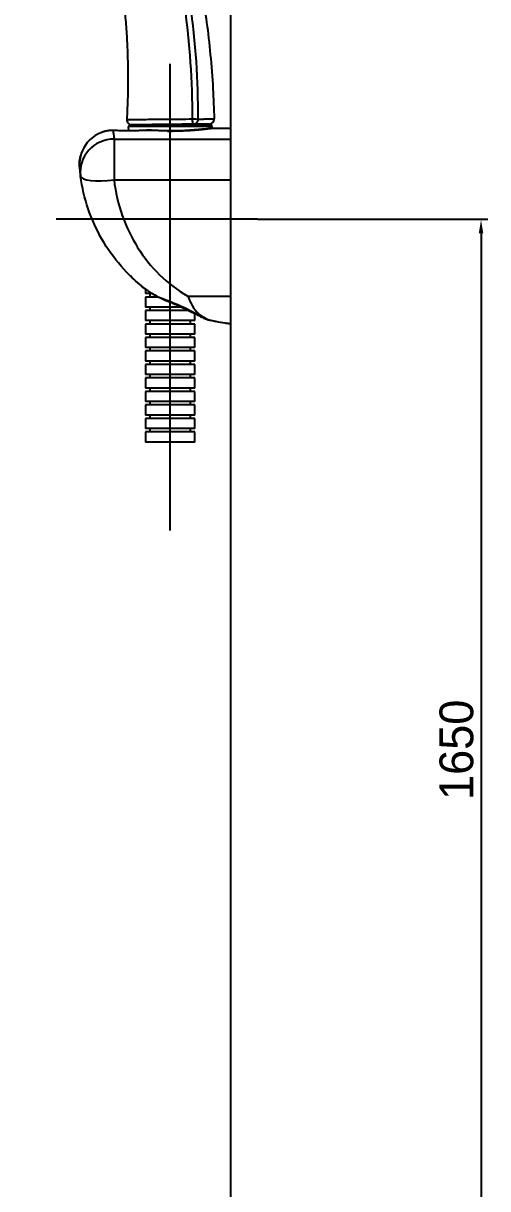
# Model space of a CAD drawing. Extents: x 1425 to 2779, y 0 to 992.
# Drawn here: x 2312.7 to 2450.2, y 176.6 to 522 of the extents above; entities that cross this region are included whole.
import ezdxf

# ---------------------------------------------------------------- set-up
doc = ezdxf.new("R2010")
doc.units = 0
doc.header["$LTSCALE"] = 10
doc.header["$MEASUREMENT"] = 0
doc.linetypes.add('ACAD_ISO04W100', pattern=[30.5, 24, -3, 0.5, -3])
doc.linetypes.add('CENTER2', pattern=[28.575, 19.05, -3.175, 3.175, -3.175])
doc.layers.get('0').update_dxf_attribs({"linetype": 'CONTINUOUS'})
doc.layers.add('1', color=7, linetype='CONTINUOUS')
doc.layers.add('BODY', color=7, linetype='CONTINUOUS')
doc.layers.add('Cneter', color=1, linetype='CENTER2', lineweight=13)
doc.layers.add('치수선', color=7, linetype='CONTINUOUS', lineweight=20)
doc.styles.add('Daelim Dimension', font='')
doc.styles.get('Daelim Dimension').set_extended_font_data('나눔고딕')

msp = doc.modelspace()

# ---------------------------------------------------------------- linework, layer by layer
at = {"color": 5, "lineweight": -3, "ltscale": 0.5}
for p, q in [((2382.04, 463.99), (2450.24, 463.99)), ((2448.27, 460.58), (2448.27, 145.12))]:
    msp.add_line(p, q, dxfattribs=at)
msp.add_solid([(2447.61, 459.77), (2448.94, 459.77), (2448.27, 463.77)], dxfattribs=at)
at = {"layer": '1', "color": 7, "linetype": 'Continuous', "lineweight": -3}
for p, q in [((2344.22, 491.89), (2343.76, 491.39)), ((2343.76, 491.39), (2343.84, 490.16)), ((2368.69, 491.39), (2343.76, 491.39)), ((2368.22, 491.89), (2344.22, 491.89)), ((2368.69, 491.39), (2368.22, 491.89)), ((2368.65, 490.89), (2368.69, 491.39)), ((2374.22, 490.89), (2368.65, 490.89)), ((2374.22, 487.72), (2374.22, 490.89)), ((2339.57, 487.72), (2339.57, 475.62)), ((2339.57, 487.72), (2374.22, 487.72)), ((2350.6, 490.3), (2349.28, 490.3)), ((2350.55, 490.28), (2349.33, 490.28)), ((2374.22, 475.62), (2374.22, 487.72)), ((2339.57, 475.62), (2374.22, 475.62)), ((2374.22, 441.18), (2374.22, 475.62)), ((2348.92, 443.19), (2348.92, 441.89)), ((2350.85, 441.89), (2348.92, 441.89)), ((2348.92, 440.89), (2348.92, 437.89)), ((2352.7, 440.89), (2348.92, 440.89)), ((2350.22, 441.89), (2350.22, 440.89)), ((2361.45, 441.18), (2374.22, 441.18)), ((2374.22, 432.89), (2374.22, 441.18)), ((2359.56, 437.89), (2348.92, 437.89)), ((2348.92, 436.89), (2348.92, 433.89)), ((2361.74, 436.89), (2348.92, 436.89)), ((2350.22, 437.89), (2350.22, 436.89)), ((2363.52, 433.89), (2363.52, 435.98)), ((2363.52, 433.89), (2348.92, 433.89)), ((2348.92, 432.89), (2348.92, 429.89)), ((2363.52, 432.89), (2348.92, 432.89)), ((2350.22, 433.89), (2350.22, 432.89)), ((2362.22, 432.89), (2362.22, 433.89)), ((2363.52, 429.89), (2363.52, 432.89)), ((2363.52, 429.89), (2348.92, 429.89)), ((2348.92, 428.89), (2348.92, 425.89)), ((2363.52, 428.89), (2348.92, 428.89)), ((2350.22, 429.89), (2350.22, 428.89)), ((2362.22, 428.89), (2362.22, 429.89)), ((2363.52, 425.89), (2363.52, 428.89)), ((2363.52, 425.89), (2348.92, 425.89)), ((2350.22, 425.89), (2350.22, 424.89)), ((2362.22, 424.89), (2362.22, 425.89)), ((2348.92, 424.89), (2348.92, 421.89)), ((2363.52, 424.89), (2348.92, 424.89)), ((2363.52, 421.89), (2348.92, 421.89)), ((2350.22, 421.89), (2350.22, 420.89)), ((2362.22, 420.89), (2362.22, 421.89)), ((2363.52, 421.89), (2363.52, 424.89)), ((2348.92, 420.89), (2348.92, 417.89)), ((2363.52, 420.89), (2348.92, 420.89)), ((2363.52, 417.89), (2363.52, 420.89)), ((2363.52, 417.89), (2348.92, 417.89)), ((2348.92, 416.89), (2348.92, 413.89)), ((2363.52, 416.89), (2348.92, 416.89)), ((2350.22, 417.89), (2350.22, 416.89)), ((2362.22, 416.89), (2362.22, 417.89)), ((2363.52, 413.89), (2363.52, 416.89)), ((2363.52, 413.89), (2348.92, 413.89)), ((2348.92, 412.89), (2348.92, 409.89)), ((2363.52, 412.89), (2348.92, 412.89)), ((2350.22, 413.89), (2350.22, 412.89)), ((2362.22, 412.89), (2362.22, 413.89)), ((2363.52, 409.89), (2363.52, 412.89)), ((2363.52, 409.89), (2348.92, 409.89)), ((2348.92, 408.89), (2348.92, 405.89)), ((2363.52, 408.89), (2348.92, 408.89)), ((2350.22, 409.89), (2350.22, 408.89)), ((2362.22, 408.89), (2362.22, 409.89)), ((2363.52, 405.89), (2363.52, 408.89)), ((2363.52, 405.89), (2348.92, 405.89)), ((2348.92, 404.89), (2348.92, 401.89)), ((2363.52, 404.89), (2348.92, 404.89)), ((2350.22, 405.89), (2350.22, 404.89)), ((2362.22, 404.89), (2362.22, 405.89)), ((2363.52, 401.89), (2363.52, 404.89)), ((2363.52, 401.89), (2348.92, 401.89)), ((2348.92, 400.89), (2348.92, 397.89)), ((2363.52, 400.89), (2348.92, 400.89)), ((2350.22, 401.89), (2350.22, 400.89)), ((2362.22, 400.89), (2362.22, 401.89)), ((2363.52, 397.89), (2363.52, 400.89)), ((2363.52, 397.89), (2348.92, 397.89))]:
    msp.add_line(p, q, dxfattribs=at)
at = {"layer": '1', "color": 7, "linetype": 'Continuous', "lineweight": -3, "extrusion": (-3.73237e-06, -6.73035e-06, 1)}
msp.add_arc((2344.84, 493.42, -0.01), 1.5, 176.7539, 270.6155, dxfattribs=at)
at = {"layer": '1', "color": 7, "linetype": 'Continuous', "lineweight": -3}
msp.add_arc((2367.72, 493.66), 1.5, 270.6155, 1.2757, dxfattribs=at)
at = {"layer": '1', "color": 7, "linetype": 'Continuous', "lineweight": -3, "extrusion": (6.12323e-17, -7.4988e-33, -1)}
for start, end in [(352.2682, 352.5557), (307.7567, 314.5232)]:
    msp.add_arc((-2380.04, 483.37), 50.81, start, end, dxfattribs=at)
at = {"layer": '1', "color": 7, "linetype": 'Continuous', "lineweight": -3}
for centre, major_axis, ratio, start_param, end_param in [((2362.82, 493.61), (-0.02, 1.5), 0.046231, 1.531997, 3.141593), ((2363.25, 493.62), (0.02, -1.5), 0.829516, 0, 1.58079), ((2339.57, 478.04), (-9.91, -1.31), 0.96772, 4.585417, 6.283185), ((2339.34, 488.26), (0.09, 2), 0.357631, 6.276828, 6.405218), ((2339.57, 478.04), (-9.91, -1.31), 0.239333, 0, 1.539235)]:
    msp.add_ellipse(centre, major_axis=major_axis, ratio=ratio, start_param=start_param, end_param=end_param, dxfattribs=at)
for points, knots in [([(2322.91, 619.06), (2329.78, 610.3), (2335.81, 600.79), (2345.92, 580.89), (2350.02, 570.52), (2356.52, 549.1), (2358.86, 538.18), (2361.98, 516.02), (2362.75, 504.83), (2362.75, 493.67)], [0, 0, 0, 0, 0.25, 0.25, 0.5, 0.5, 0.75, 0.75, 1, 1, 1, 1]), ([(2364.5, 493.65), (2364.56, 516.38), (2361.55, 539.1), (2351.58, 571.73), (2347.39, 582.25), (2337.07, 602.45), (2330.95, 612.09), (2323.86, 621)], [0, 0, 0, 0, 0.5, 0.5, 0.75, 0.75, 1, 1, 1, 1]), ([(2327.43, 621.14), (2329.26, 618.78), (2332.82, 613.95), (2337.8, 606.41), (2342.43, 598.58), (2346.69, 590.5), (2351.86, 579.43), (2356.23, 568.1), (2359.79, 556.79), (2362.07, 548.41), (2364.02, 539.98), (2365.67, 531.35), (2367.06, 522.37), (2368.15, 512.87), (2368.9, 503.18), (2369.15, 496.69), (2369.22, 493.7)], [0, 0, 0, 0, 0.066499, 0.133873, 0.201247, 0.268621, 0.335995, 0.470742, 0.538116, 0.60549, 0.672864, 0.740238, 0.807612, 0.874986, 0.94236, 1, 1, 1, 1]), ([(2312.72, 607.42), (2314.05, 605.62), (2317.07, 601.36), (2320.61, 595.69), (2323.49, 590.6), (2325.5, 586.77), (2327.38, 582.94), (2329.69, 577.86), (2332.28, 571.52), (2335.05, 563.63), (2337.54, 555.17), (2339.21, 548.15), (2340.22, 543.09), (2340.87, 539.61), (2341.61, 535.06), (2342.36, 529.42), (2342.94, 523.74), (2343.35, 518.14), (2343.6, 512.76), (2343.7, 507.74), (2343.69, 503.19), (2343.6, 499.26), (2343.48, 496.07), (2343.39, 494.34), (2343.35, 493.63), (2343.34, 493.5)], [0, 0, 0, 0, 0.056439, 0.131201, 0.168582, 0.205963, 0.243344, 0.280725, 0.355487, 0.430249, 0.50501, 0.579772, 0.598463, 0.617153, 0.654534, 0.691915, 0.729296, 0.766677, 0.804058, 0.841439, 0.87882, 0.916201, 0.953582, 0.990962, 1, 1, 1, 1]), ([(2343.34, 493.5), (2343.37, 493.5), (2343.41, 493.5), (2343.75, 493.51), (2344.3, 493.48), (2345.31, 493.52), (2347.09, 493.53), (2349.56, 493.56), (2352.5, 493.59), (2355.62, 493.61), (2359.15, 493.64), (2361.48, 493.66), (2362.75, 493.67)], [0, 0, 0, 0, 0.062942, 0.125399, 0.178434, 0.250566, 0.375485, 0.50035, 0.6089, 0.749426, 0.863477, 1, 1, 1, 1]), ([(2362.83, 492.11), (2360.68, 492.09), (2358.59, 492.07), (2354.53, 492.02), (2352.59, 492), (2349.15, 491.97), (2347.65, 491.95), (2345.47, 491.93), (2344.86, 491.92), (2344.86, 491.92)], [0, 0, 0, 0, 0.25, 0.25, 0.5, 0.5, 0.75, 0.75, 1, 1, 1, 1]), ([(2355.37, 490.09), (2355.61, 490.09), (2355.85, 490.09), (2358.22, 490.09), (2360.35, 490.17), (2363.99, 490.41), (2365.53, 490.56), (2367.67, 490.8), (2368.26, 490.88), (2368.37, 490.9), (2367.87, 490.84), (2365.92, 490.62), (2364.47, 490.48), (2360.92, 490.23), (2358.83, 490.14), (2354.6, 490.11), (2352.46, 490.18), (2350.55, 490.28)], [0, 0, 0, 0, 0.015967, 0.015967, 0.156543, 0.156543, 0.297119, 0.297119, 0.437696, 0.437696, 0.578272, 0.578272, 0.718848, 0.718848, 0.859424, 0.859424, 1, 1, 1, 1]), ([(2363.27, 492.12), (2363.24, 492.12), (2363.2, 492.12), (2363.1, 492.12), (2363.05, 492.11), (2362.95, 492.11), (2362.89, 492.11), (2362.83, 492.11)], [0, 0, 0, 0, 0.341939, 0.341939, 0.670963, 0.670963, 1, 1, 1, 1]), ([(2364.5, 493.65), (2364.91, 493.65), (2365.77, 493.65), (2366.87, 493.67), (2367.84, 493.68), (2368.59, 493.69), (2369.11, 493.7), (2369.18, 493.7), (2369.22, 493.7)], [0, 0, 0, 0, 0.139879, 0.290529, 0.451919, 0.624003, 0.806723, 1, 1, 1, 1]), ([(2335.71, 489.6), (2334.15, 488.98), (2332.74, 487.97), (2330.06, 484.76), (2329.22, 482.23), (2329.36, 479.7)], [0, 0, 0, 0, 0.401499, 0.401499, 1, 1, 1, 1]), ([(2338.27, 490.22), (2338.15, 490.22), (2337.57, 490.17), (2336.71, 489.97), (2336, 489.71), (2335.73, 489.6)], [0, 0, 0, 0, 0.137714, 0.664904, 1, 1, 1, 1]), ([(2338.39, 490.25), (2338.38, 490.25), (2338.36, 490.25), (2338.35, 490.24), (2338.34, 490.24), (2338.34, 490.23)], [0, 0, 0, 0, 0.932119, 0.932119, 1, 1, 1, 1]), ([(2343.64, 490.16), (2343.14, 490.16), (2342.13, 490.17), (2340.72, 490.2), (2339.83, 490.24), (2339.43, 490.26)], [0, 0, 0, 0, 0.346493, 0.701474, 1, 1, 1, 1]), ([(2349.27, 490.3), (2348.89, 490.28), (2348.05, 490.24), (2346.67, 490.19), (2345.18, 490.16), (2344.16, 490.15), (2343.65, 490.16), (2343.64, 490.16)], [0, 0, 0, 0, 0.21806, 0.47613, 0.734344, 0.995673, 1, 1, 1, 1]), ([(2349.27, 490.3), (2349.29, 490.3), (2349.31, 490.29), (2349.33, 490.29), (2349.33, 490.28), (2349.33, 490.28)], [0, 0, 0, 0, 0.948259, 0.948259, 1, 1, 1, 1]), ([(2350.55, 490.28), (2350.55, 490.28), (2350.55, 490.29), (2350.57, 490.29), (2350.59, 490.3), (2350.62, 490.3)], [0, 0, 0, 0, 0.048294, 0.048294, 1, 1, 1, 1]), ([(2355.38, 490.15), (2354.9, 490.15), (2353.93, 490.16), (2352.49, 490.21), (2351.38, 490.25), (2350.78, 490.29), (2350.62, 490.3)], [0, 0, 0, 0, 0.28889, 0.587438, 0.888444, 1, 1, 1, 1]), ([(2329.34, 479.7), (2329.35, 479.66), (2329.36, 479.46), (2329.39, 478.94), (2329.47, 478.07), (2329.54, 477.35), (2329.61, 476.89), (2329.61, 476.85)], [0, 0, 0, 0, 0.068436, 0.333791, 0.637711, 0.966343, 1, 1, 1, 1]), ([(2348.77, 443.32), (2346.2, 445.32), (2343.8, 447.6), (2339.54, 452.51), (2337.65, 455.15), (2334.37, 460.84), (2333, 463.88), (2330.87, 470.12), (2330.1, 473.36), (2329.66, 476.73)], [0, 0, 0, 0, 0.25, 0.25, 0.5, 0.5, 0.75, 0.75, 1, 1, 1, 1]), ([(2339.57, 475.62), (2340.01, 471.95), (2340.83, 468.45), (2343.18, 461.75), (2344.72, 458.53), (2348.42, 452.65), (2350.6, 449.93), (2355.57, 445.07), (2358.33, 442.95), (2361.45, 441.18)], [0, 0, 0, 0, 0.25, 0.25, 0.5, 0.5, 0.75, 0.75, 1, 1, 1, 1]), ([(2352.33, 441.08), (2352.33, 441.08), (2352.33, 441.08), (2352.3, 441.1), (2352.29, 441.12), (2352.28, 441.16), (2352.28, 441.17), (2352.28, 441.17)], [0, 0, 0, 0, 0.102368, 0.102368, 0.924624, 0.924624, 1, 1, 1, 1]), ([(2352.34, 441.09), (2352.67, 440.92), (2353.52, 440.51), (2354.91, 439.91), (2356.45, 439.28), (2357.8, 438.69), (2358.61, 438.31), (2358.97, 438.13)], [0, 0, 0, 0, 0.154276, 0.391878, 0.62114, 0.832199, 1, 1, 1, 1]), ([(2361.45, 441.18), (2362.18, 439.1), (2363.17, 437.35), (2365.85, 434.84), (2367.57, 434.06), (2369.71, 433.62)], [0, 0, 0, 0, 0.5, 0.5, 1, 1, 1, 1]), ([(2358.97, 438.15), (2359.02, 438.13), (2359.08, 438.13), (2359.18, 438.18), (2359.23, 438.21), (2359.28, 438.25), (2359.28, 438.26), (2359.29, 438.26)], [0, 0, 0, 0, 0.613027, 0.613027, 0.963392, 0.963392, 1, 1, 1, 1]), ([(2358.97, 438.14), (2359.14, 438.07), (2359.86, 437.75), (2361.08, 437.18), (2362.61, 436.45), (2364.01, 435.73), (2365.29, 435.06), (2366.43, 434.52), (2367.26, 434.18), (2367.74, 434.07), (2367.87, 434.04)], [0, 0, 0, 0, 0.047473, 0.207278, 0.365783, 0.523982, 0.674192, 0.815613, 0.951346, 1, 1, 1, 1]), ([(2359.29, 438.26), (2361.12, 437.48), (2362.81, 436.61), (2365.71, 435.01), (2366.97, 434.26), (2367.84, 434.04)], [0, 0, 0, 0, 0.5, 0.5, 1, 1, 1, 1]), ([(2374.22, 432.89), (2374.22, 432.89), (2373.96, 432.92), (2373.29, 433.01), (2372.88, 433.06), (2371.6, 433.26), (2370.66, 433.42), (2369.71, 433.62)], [0, 0, 0, 0, 0.25, 0.25, 0.5, 0.5, 1, 1, 1, 1])]:
    msp.add_open_spline(points, degree=3, knots=knots, dxfattribs=at)
for points, degree in [([(2362.75, 493.67), (2363.4, 493.67), (2364.13, 493.66), (2364.5, 493.65)], 3), ([(2367.73, 492.16), (2367.73, 492.16), (2366.19, 492.15), (2363.27, 492.12)], 3), ([(2366.22, 491.91), (2366.31, 491.98), (2366.42, 492.03)], 2), ([(2338.34, 490.23), (2337.44, 490.14), (2336.55, 489.93), (2335.71, 489.6)], 3), ([(2339.34, 490.25), (2339, 490.26), (2338.67, 490.25), (2338.34, 490.23)], 3), ([(2339.43, 490.25), (2338.9, 490.29), (2338.4, 490.23)], 2), ([(2349.33, 490.28), (2346.22, 490.12), (2342.56, 490.1), (2339.34, 490.25)], 3), ([(2339.34, 490.25), (2339.37, 489.72), (2339.43, 488.88), (2339.57, 487.72)], 3), ([(2329.37, 479.48), (2329.28, 480.61), (2329.4, 481.76), (2329.69, 482.85)], 3), ([(2329.66, 476.73), (2329.65, 476.78), (2329.65, 476.82), (2329.64, 476.87)], 3), ([(2348.36, 443.64), (2348.49, 443.54), (2348.63, 443.43), (2348.77, 443.32)], 3), ([(2348.77, 443.32), (2349.84, 442.49), (2351.01, 441.79), (2352.28, 441.17)], 3), ([(2350.91, 441.91), (2351.37, 441.63), (2351.85, 441.35), (2352.34, 441.1)], 3), ([(2352.28, 441.17), (2354.51, 440.13), (2357.04, 439.32), (2359.29, 438.26)], 3), ([(2369.71, 433.62), (2369.08, 433.75), (2368.46, 433.89), (2367.84, 434.04)], 3)]:
    msp.add_open_spline(points, degree=degree, dxfattribs=at)
msp.add_rational_spline([(2366.84, 492.16), (2366.47, 492.15), (2366.19, 491.9)], [1, 0.864806218807, 0.854421583602], degree=2, dxfattribs=at)
at = {"layer": 'BODY', "color": 1, "linetype": 'ACAD_ISO04W100', "lineweight": -3}
msp.add_line((2356.22, 371.72), (2356.22, 510.02), dxfattribs=at)
at = {"layer": 'Cneter', "lineweight": -3, "ltscale": 0.5}
msp.add_line((2382.04, 463.99), (2322.48, 463.99), dxfattribs=at)
at = {"layer": '치수선', "lineweight": -3}
msp.add_line((2374.22, 120.98), (2374.22, 719.51), dxfattribs=at)

# ---------------------------------------------------------------- texts
at = {"color": 7, "lineweight": -3, "ltscale": 0.5, "insert": (2441.04, 306.67), "char_height": 10, "attachment_point": 5, "rotation": 90, "style": 'Daelim Dimension'}
msp.add_mtext('\\A1;1650', dxfattribs=at)

doc.saveas('drawing.dxf')
